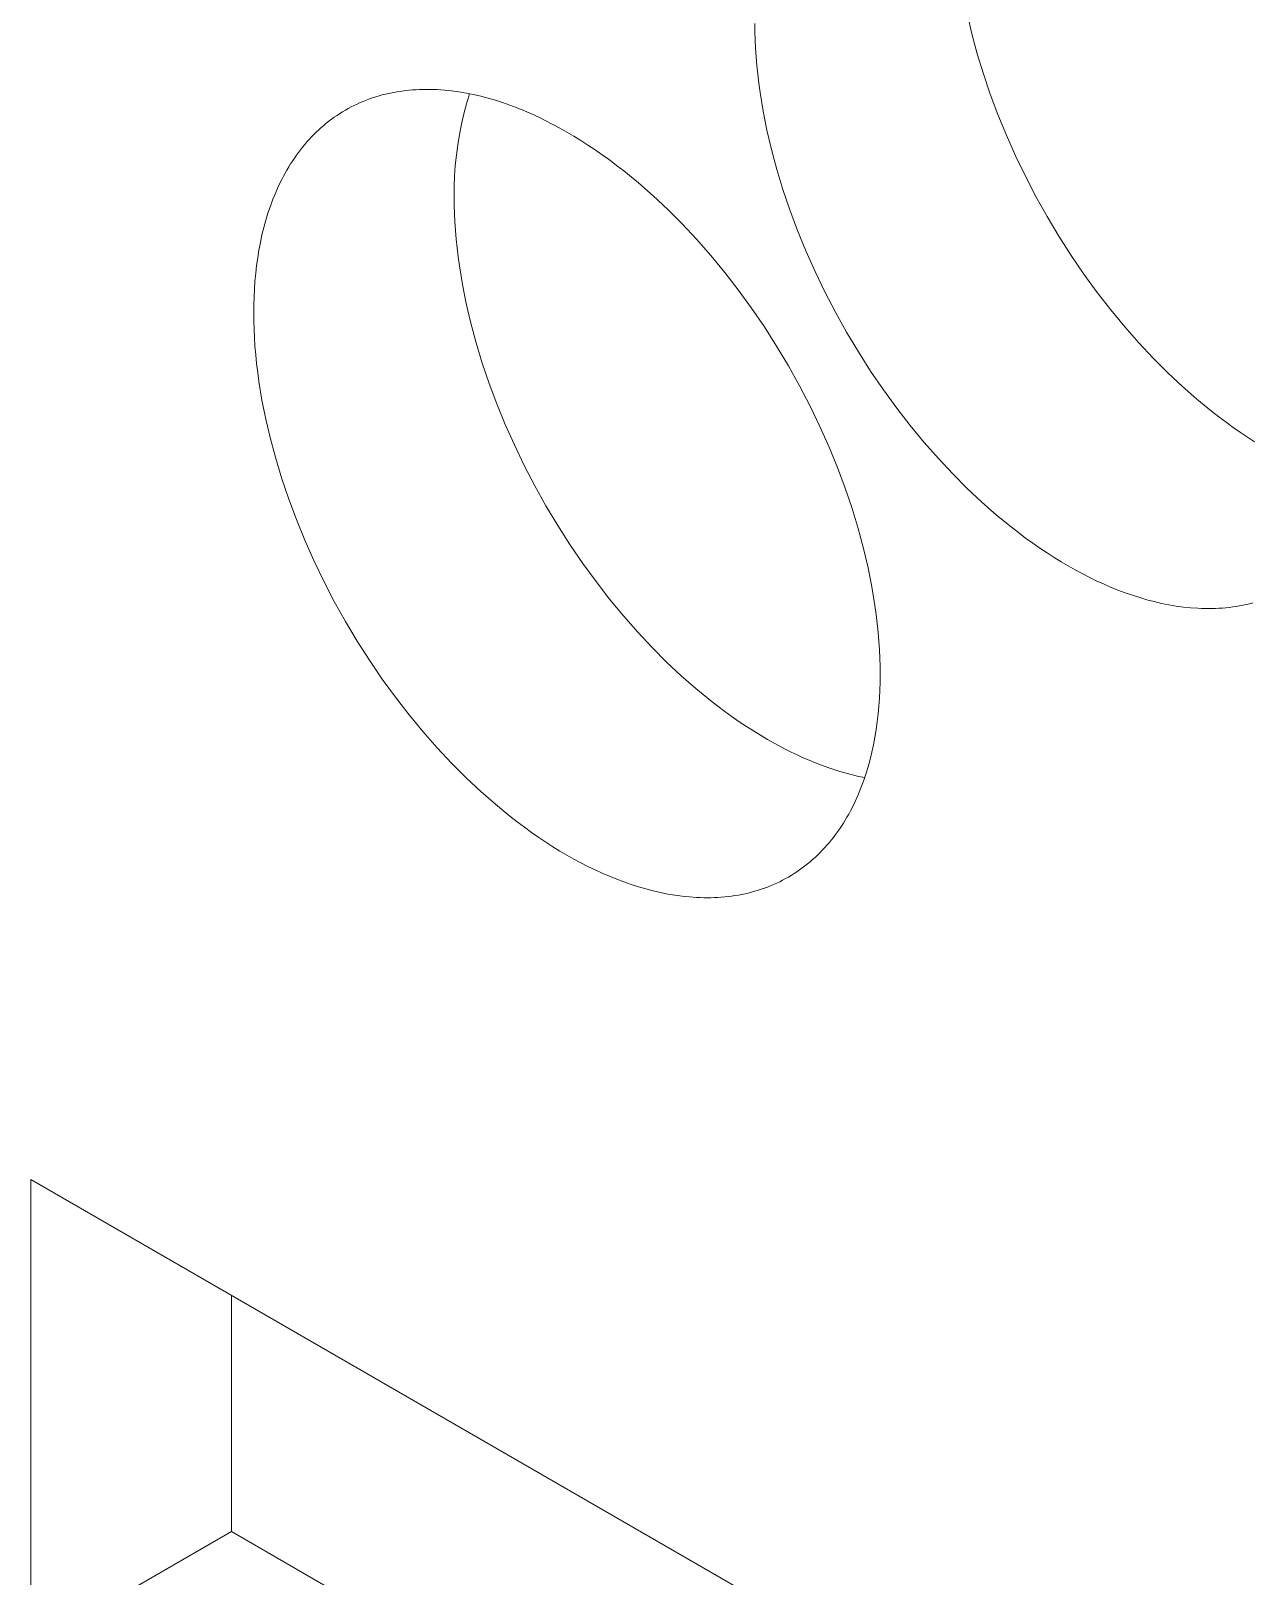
# Model space of a CAD drawing. Header units: inches. Extents: x -6.5 to 91.7, y -2.1 to 67.1.
# Drawn here: x 82.756 to 83.332, y 64.359 to 65.089 of the extents above; entities that cross this region are included whole.
import ezdxf

# ---------------------------------------------------------------- set-up
doc = ezdxf.new("R2010")
doc.units = ezdxf.units.IN
doc.layers.add('ZANO_R', color=7, linetype='Continuous', lineweight=0)

msp = doc.modelspace()

# ---------------------------------------------------------------- linework, layer by layer
at = {"layer": 'ZANO_R'}
for p, q in [((83.19782, 65.09638), (83.19997, 65.08718)), ((83.09757, 65.0882), (83.09753, 65.09201)), ((83.09768, 65.08432), (83.09757, 65.0882)), ((83.09786, 65.08036), (83.09768, 65.08432)), ((83.09813, 65.07634), (83.09786, 65.08036)), ((83.19997, 65.08718), (83.20249, 65.07782)), ((83.09847, 65.07224), (83.09813, 65.07634)), ((83.20249, 65.07782), (83.20537, 65.06832)), ((83.0989, 65.06807), (83.09847, 65.07224)), ((83.09941, 65.06384), (83.0989, 65.06807)), ((83.20537, 65.06832), (83.20862, 65.05872)), ((82.92022, 65.0579), (82.92175, 65.05832)), ((82.92175, 65.05832), (82.92329, 65.05871)), ((82.92329, 65.05871), (82.92485, 65.05907)), ((82.92485, 65.05907), (82.92642, 65.0594)), ((82.92642, 65.0594), (82.92799, 65.0597)), ((82.92799, 65.0597), (82.92958, 65.05996)), ((82.92958, 65.05996), (82.93118, 65.0602)), ((82.93118, 65.0602), (82.93279, 65.0604)), ((82.93279, 65.0604), (82.93441, 65.06057)), ((82.93441, 65.06057), (82.93604, 65.06071)), ((82.93604, 65.06071), (82.93768, 65.06082)), ((82.93768, 65.06082), (82.93933, 65.0609)), ((82.93933, 65.0609), (82.94099, 65.06095)), ((82.94099, 65.06095), (82.94265, 65.06096)), ((82.94265, 65.06096), (82.94432, 65.06095)), ((82.94432, 65.06095), (82.946, 65.06091)), ((82.946, 65.06091), (82.94768, 65.06083)), ((82.94768, 65.06083), (82.95106, 65.0606)), ((82.95106, 65.0606), (82.95446, 65.06025)), ((82.95446, 65.06025), (82.95788, 65.05978)), ((82.95788, 65.05978), (82.96131, 65.0592)), ((82.96131, 65.0592), (82.96475, 65.05851)), ((82.96297, 65.05888), (82.96153, 65.05414)), ((82.96475, 65.05851), (82.9682, 65.05771)), ((83.1, 65.05954), (83.09941, 65.06384)), ((83.10144, 65.05076), (83.1, 65.05954)), ((83.20862, 65.05872), (83.21224, 65.04904)), ((82.90302, 65.05038), (82.90436, 65.05117)), ((82.90436, 65.05117), (82.90573, 65.05194)), ((82.90573, 65.05194), (82.9071, 65.05267)), ((82.9071, 65.05267), (82.9085, 65.05338)), ((82.9085, 65.05338), (82.90991, 65.05405)), ((82.90991, 65.05405), (82.91134, 65.0547)), ((82.91134, 65.0547), (82.91278, 65.05531)), ((82.91278, 65.05531), (82.91424, 65.05589)), ((82.91424, 65.05589), (82.91572, 65.05644)), ((82.91572, 65.05644), (82.9172, 65.05695)), ((82.9172, 65.05695), (82.91871, 65.05744)), ((82.91871, 65.05744), (82.92022, 65.0579)), ((82.96153, 65.05414), (82.96025, 65.04936)), ((82.9682, 65.05771), (82.97165, 65.05681)), ((82.97165, 65.05681), (82.97509, 65.0558)), ((82.97509, 65.0558), (82.97854, 65.0547)), ((82.97854, 65.0547), (82.98197, 65.0535)), ((82.98197, 65.0535), (82.9854, 65.0522)), ((82.9854, 65.0522), (82.98881, 65.05082)), ((82.89294, 65.04295), (82.89413, 65.04398)), ((82.89413, 65.04398), (82.89534, 65.04498)), ((82.89534, 65.04498), (82.89658, 65.04595)), ((82.89658, 65.04595), (82.89783, 65.04689)), ((82.89783, 65.04689), (82.8991, 65.04781)), ((82.8991, 65.04781), (82.90039, 65.0487)), ((82.90039, 65.0487), (82.90169, 65.04955)), ((82.90169, 65.04955), (82.90302, 65.05038)), ((82.95912, 65.04454), (82.95815, 65.03968)), ((82.96025, 65.04936), (82.95912, 65.04454)), ((82.98881, 65.05082), (82.99221, 65.04935)), ((82.99221, 65.04935), (82.99558, 65.0478)), ((82.99558, 65.0478), (82.99894, 65.04616)), ((82.99894, 65.04616), (83.00227, 65.04446)), ((83.00227, 65.04446), (83.00558, 65.04267)), ((83.10324, 65.04177), (83.10144, 65.05076)), ((83.21224, 65.04904), (83.21621, 65.03934)), ((82.88622, 65.03619), (82.88728, 65.03738)), ((82.88728, 65.03738), (82.88837, 65.03855)), ((82.88837, 65.03855), (82.88948, 65.03969)), ((82.88948, 65.03969), (82.89061, 65.0408)), ((82.89061, 65.0408), (82.89177, 65.04189)), ((82.89177, 65.04189), (82.89294, 65.04295)), ((82.95815, 65.03968), (82.95734, 65.03479)), ((83.00558, 65.04267), (83.00886, 65.04082)), ((83.00886, 65.04082), (83.01214, 65.03889)), ((83.01214, 65.03889), (83.01545, 65.03685)), ((83.01545, 65.03685), (83.01878, 65.03471)), ((83.10539, 65.03257), (83.10324, 65.04177)), ((83.21621, 65.03934), (83.22052, 65.02964)), ((82.88027, 65.02851), (82.8812, 65.02985)), ((82.8812, 65.02985), (82.88216, 65.03117)), ((82.88216, 65.03117), (82.88314, 65.03246)), ((82.88314, 65.03246), (82.88414, 65.03373)), ((82.88414, 65.03373), (82.88517, 65.03497)), ((82.88517, 65.03497), (82.88622, 65.03619)), ((82.95669, 65.02988), (82.95619, 65.02496)), ((82.95734, 65.03479), (82.95669, 65.02988)), ((83.01878, 65.03471), (83.02214, 65.03246)), ((83.02214, 65.03246), (83.02552, 65.03012)), ((83.02552, 65.03012), (83.02892, 65.02767)), ((83.10791, 65.02321), (83.10539, 65.03257)), ((83.22052, 65.02964), (83.22517, 65.01999)), ((82.87592, 65.02146), (82.87674, 65.02291)), ((82.87674, 65.02291), (82.87759, 65.02435)), ((82.87759, 65.02435), (82.87846, 65.02575)), ((82.87846, 65.02575), (82.87935, 65.02714)), ((82.87935, 65.02714), (82.88027, 65.02851)), ((82.95619, 65.02496), (82.95586, 65.02001)), ((83.02892, 65.02767), (83.03233, 65.02511)), ((83.03233, 65.02511), (83.03575, 65.02245)), ((83.03575, 65.02245), (83.04263, 65.01681)), ((83.11079, 65.01371), (83.10791, 65.02321)), ((82.87146, 65.01232), (82.87285, 65.01545)), ((82.87285, 65.01545), (82.87434, 65.01849)), ((82.87434, 65.01849), (82.87512, 65.01999)), ((82.87512, 65.01999), (82.87592, 65.02146)), ((82.95568, 65.01507), (82.95567, 65.01011)), ((82.95586, 65.02001), (82.95568, 65.01507)), ((83.04263, 65.01681), (83.04953, 65.01076)), ((83.22517, 65.01999), (83.23013, 65.01042)), ((82.86894, 65.00587), (82.87015, 65.00913)), ((82.87015, 65.00913), (82.87146, 65.01232)), ((82.95567, 65.01011), (82.9557, 65.0063)), ((83.04953, 65.01076), (83.05641, 65.00429)), ((83.11404, 65.00411), (83.11079, 65.01371)), ((83.23013, 65.01042), (83.2354, 65.00097)), ((82.86679, 64.99916), (82.86782, 65.00254)), ((82.86782, 65.00254), (82.86894, 65.00587)), ((82.9557, 65.0063), (82.95581, 65.00242)), ((82.95581, 65.00242), (82.956, 64.99846)), ((83.05641, 65.00429), (83.06326, 64.99743)), ((83.11765, 64.99443), (83.11404, 65.00411)), ((83.2354, 65.00097), (83.24095, 64.99169)), ((82.86499, 64.99224), (82.86584, 64.99572)), ((82.86584, 64.99572), (82.86679, 64.99916)), ((82.956, 64.99846), (82.95626, 64.99443)), ((82.95626, 64.99443), (82.95661, 64.99034)), ((83.06326, 64.99743), (83.07005, 64.99019)), ((83.12162, 64.98473), (83.11765, 64.99443)), ((82.86355, 64.98513), (82.86423, 64.9887)), ((82.86423, 64.9887), (82.86499, 64.99224)), ((82.95661, 64.99034), (82.95703, 64.98617)), ((82.95703, 64.98617), (82.95754, 64.98193)), ((83.07005, 64.99019), (83.07674, 64.98257)), ((83.24095, 64.99169), (83.24675, 64.9826)), ((82.86245, 64.97787), (82.86296, 64.98151)), ((82.86296, 64.98151), (82.86355, 64.98513)), ((82.95754, 64.98193), (82.95813, 64.97764)), ((83.07674, 64.98257), (83.08331, 64.9746)), ((83.12594, 64.97503), (83.12162, 64.98473)), ((83.24675, 64.9826), (83.25279, 64.97375)), ((82.86168, 64.97049), (82.86202, 64.97419)), ((82.86202, 64.97419), (82.86245, 64.97787)), ((82.95813, 64.97764), (82.95958, 64.96886)), ((83.08331, 64.9746), (83.08973, 64.96632)), ((83.13059, 64.96537), (83.12594, 64.97503)), ((83.25279, 64.97375), (83.25903, 64.96516)), ((82.86123, 64.96302), (82.86142, 64.96677)), ((82.86142, 64.96677), (82.86168, 64.97049)), ((82.95958, 64.96886), (82.96137, 64.95987)), ((83.08973, 64.96632), (83.09598, 64.95773)), ((83.13555, 64.95581), (83.13059, 64.96537)), ((83.25903, 64.96516), (83.26545, 64.95687)), ((82.86108, 64.9555), (82.86112, 64.95927)), ((82.86112, 64.95927), (82.86123, 64.96302)), ((82.96137, 64.95987), (82.96353, 64.95067)), ((83.09598, 64.95773), (83.10201, 64.94888)), ((83.26545, 64.95687), (83.27203, 64.94891)), ((82.86112, 64.95169), (82.86108, 64.9555)), ((82.86123, 64.94781), (82.86112, 64.95169)), ((82.96353, 64.95067), (82.96604, 64.94131)), ((83.10201, 64.94888), (83.10782, 64.93979)), ((83.14082, 64.94636), (83.13555, 64.95581)), ((83.27203, 64.94891), (83.27872, 64.94129)), ((82.86142, 64.94385), (82.86123, 64.94781)), ((82.86168, 64.93982), (82.86142, 64.94385)), ((83.14637, 64.93708), (83.14082, 64.94636)), ((82.86203, 64.93572), (82.86168, 64.93982)), ((82.86245, 64.93156), (82.86203, 64.93572)), ((82.96604, 64.94131), (82.96893, 64.93181)), ((83.10782, 64.93979), (83.11336, 64.93051)), ((83.15217, 64.92799), (83.14637, 64.93708)), ((83.27872, 64.94129), (83.2855, 64.93405)), ((82.86296, 64.92732), (82.86245, 64.93156)), ((82.86355, 64.92303), (82.86296, 64.92732)), ((82.96893, 64.93181), (82.97218, 64.9222)), ((83.11336, 64.93051), (83.11863, 64.92106)), ((83.15821, 64.91914), (83.15217, 64.92799)), ((83.2855, 64.93405), (83.29235, 64.92718)), ((83.29235, 64.92718), (83.29924, 64.92072)), ((82.86499, 64.91425), (82.86355, 64.92303)), ((82.97218, 64.9222), (82.97579, 64.91253)), ((83.11863, 64.92106), (83.1236, 64.91149)), ((83.29924, 64.92072), (83.30613, 64.91467)), ((82.86679, 64.90525), (82.86499, 64.91425)), ((82.97579, 64.91253), (82.97976, 64.90283)), ((83.16445, 64.91055), (83.15821, 64.91914)), ((83.30613, 64.91467), (83.31301, 64.90903)), ((82.86894, 64.89606), (82.86679, 64.90525)), ((83.1236, 64.91149), (83.12825, 64.90184)), ((83.17087, 64.90226), (83.16445, 64.91055)), ((83.31301, 64.90903), (83.31644, 64.90637)), ((83.31644, 64.90637), (83.31985, 64.90381)), ((82.97976, 64.90283), (82.98407, 64.89313)), ((83.12825, 64.90184), (83.13256, 64.89214)), ((83.17744, 64.8943), (83.17087, 64.90226)), ((83.31985, 64.90381), (83.32325, 64.90136)), ((83.32325, 64.90136), (83.32662, 64.89901)), ((83.32662, 64.89901), (83.32998, 64.89677)), ((82.87146, 64.8867), (82.86894, 64.89606)), ((82.98407, 64.89313), (82.98872, 64.88347)), ((83.13256, 64.89214), (83.13653, 64.88243)), ((83.18414, 64.88668), (83.17744, 64.8943)), ((83.32998, 64.89677), (83.33331, 64.89463)), ((82.87435, 64.8772), (82.87146, 64.8867)), ((82.98872, 64.88347), (82.99369, 64.8739)), ((83.19092, 64.87943), (83.18414, 64.88668)), ((82.8776, 64.86759), (82.87435, 64.8772)), ((83.13653, 64.88243), (83.14014, 64.87276)), ((83.19777, 64.87257), (83.19092, 64.87943)), ((82.99369, 64.8739), (82.99896, 64.86446)), ((83.14014, 64.87276), (83.14339, 64.86316)), ((83.20466, 64.86611), (83.19777, 64.87257)), ((82.88121, 64.85792), (82.8776, 64.86759)), ((82.99896, 64.86446), (83.0045, 64.85517)), ((83.14339, 64.86316), (83.14627, 64.85366)), ((83.21155, 64.86006), (83.20466, 64.86611)), ((82.88518, 64.84822), (82.88121, 64.85792)), ((83.0045, 64.85517), (83.01031, 64.84609)), ((83.21843, 64.85442), (83.21155, 64.86006)), ((83.22185, 64.85176), (83.21843, 64.85442)), ((82.88949, 64.83852), (82.88518, 64.84822)), ((83.14627, 64.85366), (83.14879, 64.8443)), ((83.22527, 64.8492), (83.22185, 64.85176)), ((83.22866, 64.84675), (83.22527, 64.8492)), ((83.23204, 64.8444), (83.22866, 64.84675)), ((83.01031, 64.84609), (83.01634, 64.83724)), ((83.14879, 64.8443), (83.15095, 64.8351)), ((83.2354, 64.84216), (83.23204, 64.8444)), ((83.23873, 64.84002), (83.2354, 64.84216)), ((83.24204, 64.83798), (83.23873, 64.84002)), ((82.89414, 64.82886), (82.88949, 64.83852)), ((83.01634, 64.83724), (83.02259, 64.82865)), ((83.15095, 64.8351), (83.15274, 64.8261)), ((83.24532, 64.83605), (83.24204, 64.83798)), ((83.2486, 64.83419), (83.24532, 64.83605)), ((83.25191, 64.83241), (83.2486, 64.83419)), ((83.25524, 64.8307), (83.25191, 64.83241)), ((82.89911, 64.81929), (82.89414, 64.82886)), ((83.02259, 64.82865), (83.02901, 64.82036)), ((83.15274, 64.8261), (83.15419, 64.81733)), ((83.2586, 64.82907), (83.25524, 64.8307)), ((83.26198, 64.82752), (83.2586, 64.82907)), ((83.26537, 64.82605), (83.26198, 64.82752)), ((83.26879, 64.82466), (83.26537, 64.82605)), ((82.90437, 64.80985), (82.89911, 64.81929)), ((83.02901, 64.82036), (83.03558, 64.8124)), ((83.27221, 64.82337), (83.26879, 64.82466)), ((83.27565, 64.82217), (83.27221, 64.82337)), ((83.27909, 64.82106), (83.27565, 64.82217)), ((83.28254, 64.82006), (83.27909, 64.82106)), ((83.28598, 64.81916), (83.28254, 64.82006)), ((83.28943, 64.81836), (83.28598, 64.81916)), ((83.29287, 64.81767), (83.28943, 64.81836)), ((83.2963, 64.81709), (83.29287, 64.81767)), ((83.32933, 64.8178), (83.32777, 64.81747)), ((83.33089, 64.81816), (83.32933, 64.8178)), ((83.33243, 64.81855), (83.33089, 64.81816)), ((83.03558, 64.8124), (83.04227, 64.80478)), ((83.15419, 64.81733), (83.15478, 64.81303)), ((83.15478, 64.81303), (83.15529, 64.8088)), ((83.29972, 64.81662), (83.2963, 64.81709)), ((83.30312, 64.81627), (83.29972, 64.81662)), ((83.3065, 64.81603), (83.30312, 64.81627)), ((83.30819, 64.81596), (83.3065, 64.81603)), ((83.30986, 64.81592), (83.30819, 64.81596)), ((83.31153, 64.8159), (83.30986, 64.81592)), ((83.3132, 64.81592), (83.31153, 64.8159)), ((83.31485, 64.81597), (83.3132, 64.81592)), ((83.3165, 64.81605), (83.31485, 64.81597)), ((83.31814, 64.81616), (83.3165, 64.81605)), ((83.31977, 64.8163), (83.31814, 64.81616)), ((83.32139, 64.81647), (83.31977, 64.8163)), ((83.323, 64.81667), (83.32139, 64.81647)), ((83.3246, 64.81691), (83.323, 64.81667)), ((83.32619, 64.81717), (83.3246, 64.81691)), ((83.32777, 64.81747), (83.32619, 64.81717)), ((82.90992, 64.80056), (82.90437, 64.80985)), ((83.04227, 64.80478), (83.04906, 64.79753)), ((83.15529, 64.8088), (83.15571, 64.80463)), ((83.15571, 64.80463), (83.15606, 64.80053)), ((82.91572, 64.79148), (82.90992, 64.80056)), ((83.04906, 64.79753), (83.05591, 64.79067)), ((83.15606, 64.80053), (83.15632, 64.7965)), ((83.15632, 64.7965), (83.15651, 64.79255)), ((82.92176, 64.78262), (82.91572, 64.79148)), ((83.05591, 64.79067), (83.06279, 64.78421)), ((83.15651, 64.79255), (83.15662, 64.78866)), ((83.15662, 64.78866), (83.15665, 64.78485)), ((82.928, 64.77404), (82.92176, 64.78262)), ((83.06279, 64.78421), (83.06969, 64.77816)), ((83.15662, 64.78109), (83.15651, 64.77733)), ((83.15665, 64.78485), (83.15662, 64.78109)), ((82.93443, 64.76575), (82.928, 64.77404)), ((83.06969, 64.77816), (83.07657, 64.77252)), ((83.15651, 64.77733), (83.15632, 64.77359)), ((83.07657, 64.77252), (83.07999, 64.76986)), ((83.07999, 64.76986), (83.0834, 64.7673)), ((83.0834, 64.7673), (83.0868, 64.76485)), ((83.15606, 64.76987), (83.15571, 64.76616)), ((83.15632, 64.77359), (83.15606, 64.76987)), ((82.941, 64.75779), (82.93443, 64.76575)), ((83.0868, 64.76485), (83.09018, 64.7625)), ((83.09018, 64.7625), (83.09353, 64.76026)), ((83.09353, 64.76026), (83.09687, 64.75812)), ((83.15529, 64.76249), (83.15478, 64.75884)), ((83.15571, 64.76616), (83.15529, 64.76249)), ((82.94769, 64.75017), (82.941, 64.75779)), ((83.09687, 64.75812), (83.10018, 64.75608)), ((83.10018, 64.75608), (83.10346, 64.75415)), ((83.10346, 64.75415), (83.10902, 64.75106)), ((83.15419, 64.75523), (83.15351, 64.75165)), ((83.15478, 64.75884), (83.15419, 64.75523)), ((82.95448, 64.74292), (82.94769, 64.75017)), ((83.10902, 64.75106), (83.11182, 64.74959)), ((83.11182, 64.74959), (83.11465, 64.74817)), ((83.11465, 64.74817), (83.11749, 64.74681)), ((83.11749, 64.74681), (83.12035, 64.74551)), ((83.12035, 64.74551), (83.12322, 64.74427)), ((83.15189, 64.74463), (83.15095, 64.74119)), ((83.15274, 64.74812), (83.15189, 64.74463)), ((83.15351, 64.75165), (83.15274, 64.74812)), ((82.96132, 64.73606), (82.95448, 64.74292)), ((83.12322, 64.74427), (83.1261, 64.74309)), ((83.1261, 64.74309), (83.12899, 64.74197)), ((83.12899, 64.74197), (83.13189, 64.74092)), ((83.13189, 64.74092), (83.13479, 64.73993)), ((83.13479, 64.73993), (83.1377, 64.73902)), ((83.1377, 64.73902), (83.14062, 64.73817)), ((83.14062, 64.73817), (83.14353, 64.7374)), ((83.14353, 64.7374), (83.14644, 64.73671)), ((83.14992, 64.73781), (83.1488, 64.73449)), ((83.15095, 64.74119), (83.14992, 64.73781)), ((82.96821, 64.7296), (82.96132, 64.73606)), ((83.14758, 64.73123), (83.14628, 64.72803)), ((83.14644, 64.73671), (83.14935, 64.73609)), ((83.1488, 64.73449), (83.14758, 64.73123)), ((82.9751, 64.72355), (82.96821, 64.7296)), ((82.98198, 64.71791), (82.9751, 64.72355)), ((83.14488, 64.72491), (83.1434, 64.72186)), ((83.14628, 64.72803), (83.14488, 64.72491)), ((82.98541, 64.71525), (82.98198, 64.71791)), ((83.14015, 64.71601), (83.13928, 64.7146)), ((83.14099, 64.71744), (83.14015, 64.71601)), ((83.14182, 64.71889), (83.14099, 64.71744)), ((83.14262, 64.72037), (83.14182, 64.71889)), ((83.1434, 64.72186), (83.14262, 64.72037)), ((82.98882, 64.71269), (82.98541, 64.71525)), ((82.99222, 64.71024), (82.98882, 64.71269)), ((82.9956, 64.70789), (82.99222, 64.71024)), ((83.13558, 64.70919), (83.13459, 64.7079)), ((83.13653, 64.71051), (83.13558, 64.70919)), ((83.13747, 64.71185), (83.13653, 64.71051)), ((83.13839, 64.71321), (83.13747, 64.71185)), ((83.13928, 64.7146), (83.13839, 64.71321)), ((82.99895, 64.70565), (82.9956, 64.70789)), ((83.00229, 64.70351), (82.99895, 64.70565)), ((83.00559, 64.70147), (83.00229, 64.70351)), ((83.00887, 64.69953), (83.00559, 64.70147)), ((83.12936, 64.70181), (83.12825, 64.70067)), ((83.13045, 64.70297), (83.12936, 64.70181)), ((83.13152, 64.70417), (83.13045, 64.70297)), ((83.13257, 64.70538), (83.13152, 64.70417)), ((83.13359, 64.70663), (83.13257, 64.70538)), ((83.13459, 64.7079), (83.13359, 64.70663)), ((83.01215, 64.69768), (83.00887, 64.69953)), ((83.01546, 64.6959), (83.01215, 64.69768)), ((83.0188, 64.69419), (83.01546, 64.6959)), ((83.02215, 64.69256), (83.0188, 64.69419)), ((83.12116, 64.6944), (83.11991, 64.69346)), ((83.12239, 64.69538), (83.12116, 64.6944)), ((83.12361, 64.69638), (83.12239, 64.69538)), ((83.1248, 64.69741), (83.12361, 64.69638)), ((83.12597, 64.69847), (83.1248, 64.69741)), ((83.12712, 64.69955), (83.12597, 64.69847)), ((83.12825, 64.70067), (83.12712, 64.69955)), ((83.02553, 64.691), (83.02215, 64.69256)), ((83.02893, 64.68953), (83.02553, 64.691)), ((83.03234, 64.68815), (83.02893, 64.68953)), ((83.03577, 64.68686), (83.03234, 64.68815)), ((83.0392, 64.68566), (83.03577, 64.68686)), ((83.10783, 64.6863), (83.1064, 64.68566)), ((83.10924, 64.68698), (83.10783, 64.6863)), ((83.11063, 64.68768), (83.10924, 64.68698)), ((83.11201, 64.68842), (83.11063, 64.68768)), ((83.11337, 64.68918), (83.11201, 64.68842)), ((83.11472, 64.68998), (83.11337, 64.68918)), ((83.11604, 64.6908), (83.11472, 64.68998)), ((83.11735, 64.69166), (83.11604, 64.6908)), ((83.11864, 64.69255), (83.11735, 64.69166)), ((83.11991, 64.69346), (83.11864, 64.69255)), ((83.04264, 64.68455), (83.0392, 64.68566)), ((83.04609, 64.68355), (83.04264, 64.68455)), ((83.04954, 64.68264), (83.04609, 64.68355)), ((83.05298, 64.68184), (83.04954, 64.68264)), ((83.05642, 64.68115), (83.05298, 64.68184)), ((83.05985, 64.68057), (83.05642, 64.68115)), ((83.06327, 64.68011), (83.05985, 64.68057)), ((83.06668, 64.67976), (83.06327, 64.68011)), ((83.07006, 64.67952), (83.06668, 64.67976)), ((83.07174, 64.67945), (83.07006, 64.67952)), ((83.07342, 64.6794), (83.07174, 64.67945)), ((83.07509, 64.67939), (83.07342, 64.6794)), ((83.07675, 64.67941), (83.07509, 64.67939)), ((83.07841, 64.67946), (83.07675, 64.67941)), ((83.08005, 64.67954), (83.07841, 64.67946)), ((83.08169, 64.67964), (83.08005, 64.67954)), ((83.08332, 64.67979), (83.08169, 64.67964)), ((83.08494, 64.67996), (83.08332, 64.67979)), ((83.08655, 64.68016), (83.08494, 64.67996)), ((83.08815, 64.68039), (83.08655, 64.68016)), ((83.08974, 64.68066), (83.08815, 64.68039)), ((83.09132, 64.68096), (83.08974, 64.68066)), ((83.09289, 64.68128), (83.09132, 64.68096)), ((83.09444, 64.68164), (83.09289, 64.68128)), ((83.09599, 64.68204), (83.09444, 64.68164)), ((83.09751, 64.68246), (83.09599, 64.68204)), ((83.09903, 64.68291), (83.09751, 64.68246)), ((83.10053, 64.6834), (83.09903, 64.68291)), ((83.10202, 64.68392), (83.10053, 64.6834)), ((83.1035, 64.68447), (83.10202, 64.68392)), ((83.10495, 64.68505), (83.1035, 64.68447)), ((83.1064, 64.68566), (83.10495, 64.68505)), ((83.79789, 63.94481), (82.75598, 64.54636)), ((82.75598, 64.54636), (82.75598, 64.3256)), ((82.85056, 64.49175), (82.85057, 64.38021)), ((82.85057, 64.38021), (82.75598, 64.3256)), ((82.85057, 64.38021), (83.7979, 63.83326))]:
    msp.add_line(p, q, dxfattribs=at)

doc.saveas('drawing.dxf')
